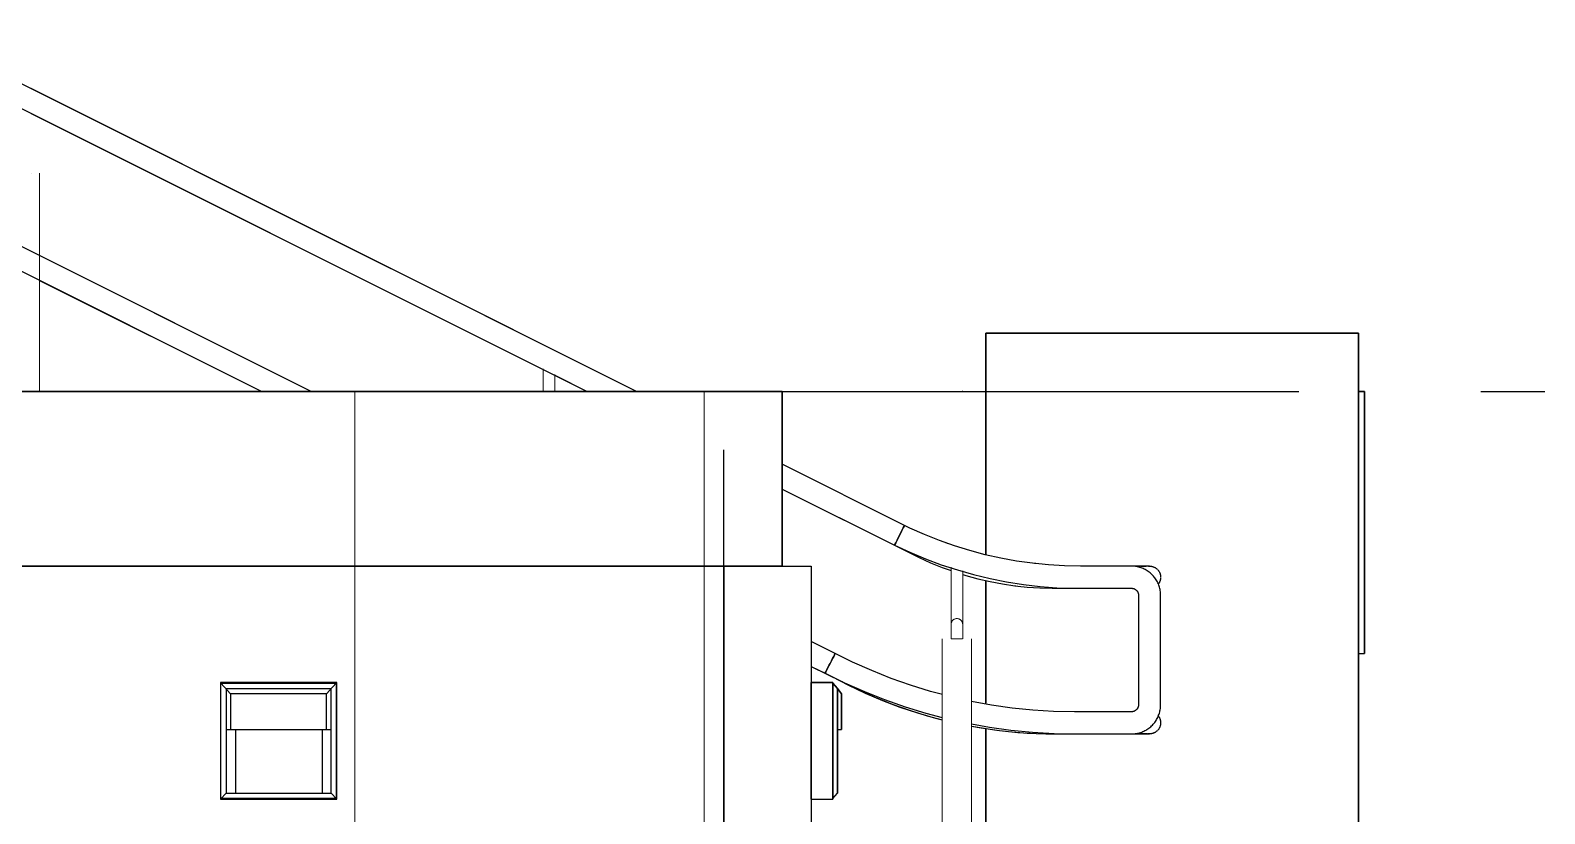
# Model space of a CAD drawing. Header units: millimetres. Extents: x -4391136 to -1798569, y -886572 to -291056.
# Drawn here: x -2354097 to -2351496, y -394265 to -392920 of the extents above; entities that cross this region are included whole.
import ezdxf

# ---------------------------------------------------------------- set-up
doc = ezdxf.new("R2010")
doc.units = ezdxf.units.MM
doc.linetypes.add('TA_GL_005.00000', pattern=[13.75, 5, -1.25, 1.25, -1.25, 5])
for name, color, linetype in [('000 - 0_SYM_DWG_GRIDLINE_MAIN_COLOR_251', 7, 'Continuous'), ('000 - CONCRETE_EX_BUILDING_MAIN_COLOR_1', 7, 'Continuous'), ('000 - CONCRETE_EX_BUILDING_SUB_COLOR_251', 7, 'Continuous')]:
    doc.layers.add(name, color=color, linetype=linetype)
doc.styles.add('TA', font='', dxfattribs={"height": 4.5})
doc.styles.get('TA').set_extended_font_data('Cordia New')
pattern_1 = [(90, (22460, 100750), (-600, 4e-14), [])]

# ---------------------------------------------------------------- blocks, each defined once
blk = doc.blocks.new('*U2085')
at = {"layer": '000 - 0_SYM_DWG_GRIDLINE_MAIN_COLOR_251', "color": 7, "linetype": 'ByBlock', "ltscale": 5}
blk.add_line((20, 0), (-494.694, 0), dxfattribs=at)
at = {"layer": '000 - 0_SYM_DWG_GRIDLINE_MAIN_COLOR_251', "color": 7}
blk.add_point((-474.694, 0), dxfattribs=at)
at = {"color": 7, "style": 'TA', "flags": 1}
blk.add_attdef('LOCATION', (6, -6), '', height=4.5, rotation=270, dxfattribs=at)
blk = doc.blocks.new('W-1-PP17-ENT2_REV00_20260527-170750_ELEVATION_4_DIMS')
at = {"layer": '000 - 0_SYM_DWG_GRIDLINE_MAIN_COLOR_251', "color": 7, "linetype": 'TA_GL_005.00000', "xscale": 50, "yscale": 50, "zscale": 50, "rotation": 180}
blk.add_blockref('*U2085', (-1000, 102290), dxfattribs=at)
blk = doc.blocks.new('DPA_LIGHTING_WALL MOUNT_WLL711_A - PASITO_Asymmetrical 150_x90_-33362363-ENTRANCE 2 - ENLARGE ELEVATION 4')
at = {"layer": '000 - CONCRETE_EX_BUILDING_MAIN_COLOR_1', "color": 7}
for p, q in [((519123.9, 101790), (519123.9, 101590)), ((519123.9, 101590), (519123.9, 101790)), ((519160.7, 101790), (519123.9, 101790)), ((519123.9, 101790), (519160.7, 101790)), ((519160.7, 101790), (519160.7, 101590)), ((519160.7, 101590), (519160.7, 101790)), ((519168.6, 101780), (519160.7, 101789)), ((519160.7, 101591), (519160.7, 101789)), ((519160.7, 101789), (519160.7, 101591)), ((519160.7, 101789), (519168.6, 101780)), ((519160.7, 101600), (519160.7, 101771)), ((519160.7, 101771), (519160.7, 101600)), ((519168.6, 101780), (519168.6, 101600)), ((519168.6, 101600), (519168.6, 101780)), ((519168.6, 101780), (519175.9, 101771)), ((519175.9, 101771), (519168.6, 101780)), ((519168.6, 101709.5), (519168.6, 101780)), ((519168.6, 101780), (519168.6, 101709.5)), ((519168.6, 101600), (519168.6, 101771)), ((519168.6, 101771), (519168.6, 101600)), ((519175.9, 101771), (519175.9, 101709.4)), ((519175.9, 101709.4), (519175.9, 101771)), ((519168.6, 101709.5), (519175.9, 101709.4)), ((519168.6, 101709.5), (519175.9, 101709.4)), ((519123.9, 101590), (519160.7, 101590)), ((519123.9, 101590), (519160.7, 101590)), ((519160.7, 101591), (519168.6, 101600)), ((519160.7, 101591), (519168.6, 101600))]:
    blk.add_line(p, q, dxfattribs=at)
blk = doc.blocks.new('DPA_LIGHTING_WALL MOUNT_WLL711_A - PASITO_Asymmetrical 150_x90_-33362364-ENTRANCE 2 - ENLARGE ELEVATION 4')
at = {"layer": '000 - CONCRETE_EX_BUILDING_MAIN_COLOR_1', "color": 7}
for p, q in [((519123.9, 101790), (519123.9, 101590)), ((519123.9, 101590), (519123.9, 101790)), ((519160.7, 101790), (519123.9, 101790)), ((519123.9, 101790), (519160.7, 101790)), ((519160.7, 101790), (519160.7, 101590)), ((519160.7, 101590), (519160.7, 101790)), ((519168.6, 101780), (519160.7, 101789)), ((519160.7, 101591), (519160.7, 101789)), ((519160.7, 101789), (519160.7, 101591)), ((519160.7, 101789), (519168.6, 101780)), ((519160.7, 101600), (519160.7, 101771)), ((519160.7, 101771), (519160.7, 101600)), ((519168.6, 101780), (519168.6, 101600)), ((519168.6, 101600), (519168.6, 101780)), ((519168.6, 101780), (519175.9, 101771)), ((519175.9, 101771), (519168.6, 101780)), ((519168.6, 101709.5), (519168.6, 101780)), ((519168.6, 101780), (519168.6, 101709.5)), ((519168.6, 101600), (519168.6, 101771)), ((519168.6, 101771), (519168.6, 101600)), ((519175.9, 101771), (519175.9, 101709.4)), ((519175.9, 101709.4), (519175.9, 101771)), ((519168.6, 101709.5), (519175.9, 101709.4)), ((519168.6, 101709.5), (519175.9, 101709.4)), ((519123.9, 101590), (519160.7, 101590)), ((519123.9, 101590), (519160.7, 101590)), ((519160.7, 101591), (519168.6, 101600)), ((519160.7, 101591), (519168.6, 101600))]:
    blk.add_line(p, q, dxfattribs=at)
blk = doc.blocks.new('DPA_FHC_Double - 650x1400x350 mm_-26310406-ENTRANCE 2 - ENLARGE ELEVATION 4')
at = {"layer": '000 - CONCRETE_EX_BUILDING_MAIN_COLOR_1', "color": 7}
for p, q in [((519423.9, 102390), (519423.9, 102010)), ((519423.9, 102010), (519423.9, 102390)), ((519446.6, 102390), (519423.9, 102390)), ((519423.9, 102390), (519446.6, 102390)), ((520063.9, 102390), (519446.6, 102390)), ((519446.6, 102390), (520063.9, 102390)), ((520063.9, 101290), (520063.9, 102390)), ((520063.9, 102390), (520063.9, 102290)), ((520073.9, 102290), (520063.9, 102290)), ((520063.9, 102290), (520073.9, 102290)), ((520073.9, 102290), (520063.9, 102290)), ((520063.9, 102290), (520073.9, 102290)), ((520063.9, 102290), (520063.9, 101840)), ((520073.9, 102290), (520073.9, 101840)), ((520073.9, 101840), (520073.9, 102290)), ((520073.9, 102290), (520073.9, 101840)), ((520073.9, 101840), (520073.9, 102290)), ((520073.9, 101915), (520073.9, 102215)), ((520073.9, 102215), (520073.9, 101915)), ((520073.9, 101915), (520073.9, 102215)), ((520073.9, 102215), (520073.9, 101915)), ((520073.9, 101915), (520073.9, 102215)), ((520073.9, 102215), (520073.9, 101915)), ((520073.9, 101915), (520073.9, 102215)), ((520073.9, 102215), (520073.9, 101915)), ((519423.9, 101965.4), (519423.9, 101754.6)), ((519423.9, 101754.6), (519423.9, 101965.4)), ((520063.9, 101840), (520073.9, 101840)), ((520063.9, 101840), (520073.9, 101840)), ((520063.9, 101840), (520073.9, 101840)), ((520063.9, 101840), (520073.9, 101840)), ((520063.9, 101840), (520063.9, 101290)), ((519423.9, 101711.3), (519423.9, 101290)), ((519423.9, 101290), (519423.9, 101711.3)), ((519446.6, 101290), (519423.9, 101290)), ((519423.9, 101290), (520073.9, 101290)), ((519423.9, 101090), (519423.9, 101290)), ((519423.9, 101090), (519423.9, 101290)), ((519423.9, 101290), (519446.6, 101290)), ((519423.9, 101290), (519446.6, 101290)), ((519446.6, 101290), (520063.9, 101290)), ((520073.9, 101290), (520023.9, 101290)), ((520023.9, 101290), (520063.9, 101290)), ((520073.9, 101290), (520073.9, 101090)), ((520073.9, 101090), (520073.9, 101290)), ((520073.9, 101090), (519423.9, 101090)), ((519423.9, 101090), (520073.9, 101090)), ((519446.6, 101090), (520023.9, 101090)), ((520023.9, 101090), (519446.6, 101090))]:
    blk.add_line(p, q, dxfattribs=at)
blk = doc.blocks.new('DPA_TYP_RL8_Handrail - RL10_300Tx150R-30558471-ENTRANCE 2 - ENLARGE ELEVATION 4')
at = {"layer": '000 - CONCRETE_EX_BUILDING_SUB_COLOR_251', "color": 7}
for p, q in [((518823.9, 102290), (517783.9, 102810)), ((517783.9, 102767.5), (518739, 102290)), ((518264.9, 102290), (517798.4, 102523.3)), ((517798.4, 102480.8), (518180, 102290)), ((519283.8, 102060.1), (519073.9, 102165)), ((519073.9, 102122.5), (519267, 102026)), ((519673.9, 101990), (519586.2, 101990)), ((519586.2, 101952), (519673.9, 101952)), ((519685.9, 101940), (519685.9, 101752)), ((519723.9, 101752), (519723.9, 101940)), ((519164.8, 101840.1), (519123.9, 101860.5)), ((519123.9, 101818), (519147.6, 101806.2)), ((519673.9, 101740), (519575.9, 101740)), ((519575.9, 101702), (519673.9, 101702))]:
    blk.add_line(p, q, dxfattribs=at)
at = {"layer": '000 - CONCRETE_EX_BUILDING_SUB_COLOR_251', "color": 7, "flags": 128}
for points in [[(519267, 102026), (519267.5, 102027), (519269, 102030), (519271.2, 102034.5), (519273.9, 102040.1), (519276.9, 102046), (519279.6, 102051.5), (519281.9, 102056.1), (519283.3, 102059), (519283.8, 102060.1)], [(519283.8, 102060.1), (519283.3, 102059), (519281.9, 102056.1), (519279.6, 102051.5), (519277.1, 102046.4)], [(519586.2, 101990), (519558.7, 101990.5), (519531.2, 101992.2), (519503.9, 101994.9), (519476.6, 101998.8), (519449.6, 102003.7), (519422.8, 102009.7), (519396.2, 102016.8), (519369.9, 102024.9), (519344, 102034.1), (519318.5, 102044.3), (519293.4, 102055.5), (519283.8, 102060.1)], [(519276.9, 102046), (519273.9, 102040.1), (519271.2, 102034.5), (519268.9, 102030), (519267.5, 102027), (519267, 102026)], [(519267, 102026), (519293.3, 102013.8), (519320.1, 102002.6), (519347.2, 101992.5), (519374.8, 101983.5), (519402.7, 101975.6), (519431, 101968.8), (519459.4, 101963.2), (519488.1, 101958.7), (519516.9, 101955.3), (519545.8, 101953.1), (519574.8, 101952.1), (519586.2, 101952)], [(519723.9, 101940), (519723.9, 101942), (519723.8, 101944), (519723.6, 101946), (519723.3, 101948), (519722.9, 101949.9), (519722.5, 101951.9), (519722, 101953.8), (519721.4, 101955.7), (519720.7, 101957.6), (519720, 101959.5), (519719.2, 101961.3), (519718.3, 101963.1), (519717.3, 101964.8), (519716.3, 101966.6), (519715.2, 101968.2), (519714.1, 101969.9), (519712.8, 101971.4), (519711.5, 101973), (519710.2, 101974.4), (519708.8, 101975.9), (519707.3, 101977.2), (519705.8, 101978.5), (519704.2, 101979.8), (519702.6, 101981), (519701, 101982.1), (519699.3, 101983.1), (519697.5, 101984.1), (519695.7, 101985), (519693.9, 101985.8), (519692.1, 101986.6), (519690.2, 101987.3), (519688.3, 101987.9), (519686.4, 101988.4), (519684.4, 101988.9), (519682.4, 101989.3), (519680.5, 101989.6), (519678.5, 101989.8), (519676.5, 101989.9), (519674.5, 101990), (519673.9, 101990)], [(519673.9, 101952), (519674.4, 101952), (519674.9, 101952), (519675.4, 101951.9), (519675.9, 101951.8), (519676.3, 101951.8), (519676.8, 101951.7), (519677.3, 101951.5), (519677.7, 101951.4), (519678.2, 101951.2), (519678.6, 101951.1), (519679.1, 101950.9), (519679.5, 101950.6), (519679.9, 101950.4), (519680.3, 101950.2), (519680.7, 101949.9), (519681.1, 101949.6), (519681.5, 101949.3), (519681.9, 101949), (519682.2, 101948.7), (519682.6, 101948.4), (519682.9, 101948), (519683.2, 101947.6), (519683.5, 101947.3), (519683.8, 101946.9), (519684, 101946.5), (519684.3, 101946.1), (519684.5, 101945.7), (519684.7, 101945.2), (519684.9, 101944.8), (519685.1, 101944.3), (519685.3, 101943.9), (519685.4, 101943.4), (519685.6, 101943), (519685.7, 101942.5), (519685.8, 101942), (519685.8, 101941.6), (519685.9, 101941.1), (519685.9, 101940.6), (519685.9, 101940.1), (519685.9, 101940)], [(519164.8, 101840.1), (519164.5, 101839.5), (519163.7, 101837.8), (519162.3, 101835.1), (519160.5, 101831.6), (519158.4, 101827.5), (519156.2, 101823.1), (519154, 101818.7), (519151.9, 101814.7), (519150.1, 101811.1), (519148.7, 101808.5), (519147.9, 101806.8), (519147.6, 101806.2)], [(519147.9, 101806.8), (519148.7, 101808.5), (519150.1, 101811.1), (519151.9, 101814.7), (519154, 101818.7)], [(519154.2, 101819.3), (519156.2, 101823.1), (519158.4, 101827.5), (519160.5, 101831.6), (519162.3, 101835.1), (519163.7, 101837.8), (519164.5, 101839.5)], [(519349, 101769.4), (519328.7, 101774.8), (519294.5, 101785.4), (519260.8, 101797.3), (519227.6, 101810.6), (519194.9, 101825.2), (519164.8, 101840.1)], [(519147.6, 101806.2), (519181.1, 101789.7), (519215.2, 101774.6), (519249.8, 101760.9), (519285, 101748.5), (519320.7, 101737.6), (519348.9, 101730.2)], [(519575.9, 101740), (519540.1, 101740.7), (519504.4, 101742.9), (519468.8, 101746.4), (519433.4, 101751.4), (519398.9, 101757.7)], [(519673.9, 101702), (519675.9, 101702), (519677.9, 101702.2), (519679.9, 101702.4), (519681.9, 101702.6), (519683.9, 101703), (519685.8, 101703.4), (519687.8, 101703.9), (519689.7, 101704.5), (519691.6, 101705.2), (519693.4, 101705.9), (519695.2, 101706.8), (519697, 101707.7), (519698.8, 101708.6), (519700.5, 101709.6), (519702.2, 101710.7), (519703.8, 101711.9), (519705.4, 101713.1), (519706.9, 101714.4), (519708.4, 101715.8), (519709.8, 101717.2), (519711.2, 101718.6), (519712.5, 101720.1), (519713.7, 101721.7), (519714.9, 101723.3), (519716, 101725), (519717.1, 101726.7), (519718, 101728.4), (519719, 101730.2), (519719.8, 101732), (519720.5, 101733.9), (519721.2, 101735.8), (519721.8, 101737.7), (519722.4, 101739.6), (519722.8, 101741.5), (519723.2, 101743.5), (519723.5, 101745.5), (519723.7, 101747.5), (519723.9, 101749.5), (519723.9, 101751.5), (519723.9, 101752)], [(519685.9, 101752), (519685.9, 101751.5), (519685.9, 101751), (519685.9, 101750.6), (519685.8, 101750.1), (519685.7, 101749.6), (519685.6, 101749.1), (519685.5, 101748.7), (519685.3, 101748.2), (519685.2, 101747.8), (519685, 101747.3), (519684.8, 101746.9), (519684.6, 101746.5), (519684.4, 101746), (519684.1, 101745.6), (519683.9, 101745.2), (519683.6, 101744.8), (519683.3, 101744.5), (519683, 101744.1), (519682.6, 101743.7), (519682.3, 101743.4), (519682, 101743.1), (519681.6, 101742.8), (519681.2, 101742.5), (519680.8, 101742.2), (519680.4, 101741.9), (519680, 101741.7), (519679.6, 101741.4), (519679.2, 101741.2), (519678.7, 101741), (519678.3, 101740.8), (519677.8, 101740.7), (519677.4, 101740.5), (519676.9, 101740.4), (519676.5, 101740.3), (519676, 101740.2), (519675.5, 101740.1), (519675, 101740), (519674.6, 101740), (519674.1, 101740), (519673.9, 101740)], [(519398.9, 101719), (519429.9, 101713.5), (519466.8, 101708.4), (519503.9, 101704.8), (519541.2, 101702.6), (519575.9, 101702)]]:
    blk.add_lwpolyline(points, dxfattribs=at)
blk = doc.blocks.new('Railing - RL8A_Post _Mid_-30554526-ENTRANCE 2 - ENLARGE ELEVATION 4')
at = {"layer": '000 - CONCRETE_EX_BUILDING_SUB_COLOR_251', "color": 7, "lineweight": 9}
for p, q in [((517784, 102665), (517784, 102665)), ((517798.4, 102290), (517798.4, 102665))]:
    blk.add_line(p, q, dxfattribs=at)
blk = doc.blocks.new('Railing - RL8A_Post _Mid_-V122-ENTRANCE 2 - ENLARGE ELEVATION 4')
at = {"layer": '000 - CONCRETE_EX_BUILDING_SUB_COLOR_251', "color": 7, "lineweight": 9}
for p, q in [((518663.4, 102328.9), (518663.4, 102290)), ((518683.4, 102290), (518683.4, 102318.9))]:
    blk.add_line(p, q, dxfattribs=at)
blk = doc.blocks.new('Railing - RL8A_Post_Start-End_-30554528-ENTRANCE 2 - ENLARGE ELEVATION 4')
at = {"layer": '000 - CONCRETE_EX_BUILDING_SUB_COLOR_251', "color": 7, "lineweight": 9}
for p, q in [((519363.9, 101988.4), (519363.9, 101910)), ((519383.9, 101910), (519383.9, 101982)), ((519363.9, 101890), (519363.9, 101865)), ((519383.9, 101865), (519383.9, 101890)), ((519348.9, 101865), (519348.9, 101090)), ((519383.6, 101865), (519364.3, 101865)), ((519364.3, 101865), (519383.6, 101865)), ((519373.9, 101865), (519373.9, 101865)), ((519373.9, 101865), (519373.9, 101865)), ((519398.9, 101090), (519398.9, 101865))]:
    blk.add_line(p, q, dxfattribs=at)
at = {"layer": '000 - CONCRETE_EX_BUILDING_SUB_COLOR_251', "color": 7, "lineweight": 9, "flags": 128}
for points in [[(519363.9, 101891), (519363.9, 101891.3), (519363.9, 101891.6), (519363.9, 101891.9), (519363.9, 101892.3), (519363.9, 101892.6), (519363.9, 101893.1), (519363.9, 101893.5), (519363.9, 101894), (519363.9, 101894.4), (519363.9, 101895), (519363.9, 101895.5), (519363.9, 101896.1), (519363.9, 101896.7), (519363.9, 101897.3), (519363.9, 101897.9), (519363.9, 101898.5), (519363.9, 101899.2), (519363.9, 101899.9), (519363.9, 101900.6), (519363.9, 101901.3), (519363.9, 101902), (519363.9, 101902.8), (519363.9, 101903.5), (519363.9, 101904.3), (519363.9, 101905), (519363.9, 101905.8), (519363.9, 101906.6), (519363.9, 101907.4), (519363.9, 101908.2), (519363.9, 101909), (519363.9, 101909.8), (519363.9, 101910)], [(519383.9, 101910), (519383.9, 101909.2), (519383.9, 101908.4), (519383.9, 101907.6), (519383.9, 101906.8), (519383.9, 101906), (519383.9, 101905.2), (519383.9, 101904.5), (519383.9, 101903.7), (519383.9, 101903), (519383.9, 101902.2), (519383.9, 101901.5), (519383.9, 101900.8), (519383.9, 101900.1), (519383.9, 101899.4), (519383.9, 101898.7), (519383.9, 101898.1), (519383.9, 101897.4), (519383.9, 101896.8), (519383.9, 101896.2), (519383.9, 101895.7), (519383.9, 101895.1), (519383.9, 101894.6), (519383.9, 101894.1), (519383.9, 101893.6), (519383.9, 101893.2), (519383.9, 101892.8), (519383.9, 101892.4), (519383.9, 101892), (519383.9, 101891.7), (519383.9, 101891.4), (519383.9, 101891.1)]]:
    blk.add_lwpolyline(points, dxfattribs=at)
at = {"layer": '000 - CONCRETE_EX_BUILDING_SUB_COLOR_251', "color": 7, "lineweight": 9}
blk.add_open_spline([(519363.9, 101890), (519363.9, 101890.9), (519364.1, 101892.2), (519364.7, 101893.8), (519365.2, 101894.8), (519365.6, 101895.6), (519366.1, 101896.3), (519366.7, 101896.9), (519367.3, 101897.5), (519368, 101898.1), (519368.9, 101898.7), (519370.1, 101899.3), (519371.8, 101899.8), (519373.9, 101900.1), (519376.1, 101899.8), (519377.8, 101899.3), (519379, 101898.7), (519379.9, 101898.1), (519380.5, 101897.5), (519381.2, 101896.9), (519381.9, 101896.1), (519382.5, 101895.2), (519382.9, 101894.4), (519383.3, 101893.6), (519383.8, 101892.2), (519383.9, 101890.9), (519383.9, 101890)], degree=3, knots=[0, 0, 0, 0, 0.083333, 0.125, 0.166667, 0.1875, 0.208333, 0.25, 0.270833, 0.291667, 0.333333, 0.375, 0.416667, 0.5, 0.583333, 0.625, 0.666667, 0.708333, 0.729167, 0.75, 0.791667, 0.833333, 0.854167, 0.875, 0.916667, 1, 1, 1, 1], dxfattribs=at)
blk = doc.blocks.new('Railing - Railing-30558705-ENTRANCE 2 - ENLARGE ELEVATION 4')
at = {"color": 7}
for name in ['Railing - RL8A_Post _Mid_-30554526-ENTRANCE 2 - ENLARGE ELEVATION 4', 'Railing - RL8A_Post _Mid_-V122-ENTRANCE 2 - ENLARGE ELEVATION 4', 'Railing - RL8A_Post_Start-End_-30554528-ENTRANCE 2 - ENLARGE ELEVATION 4']:
    blk.add_blockref(name, (0, 0), dxfattribs=at)
blk = doc.blocks.new('Railing - RL8A_Post _Mid_-V123-ENTRANCE 2 - ENLARGE ELEVATION 4')
at = {"layer": '000 - CONCRETE_EX_BUILDING_SUB_COLOR_251', "color": 7, "lineweight": 9}
blk.add_line((517784, 102665), (517784, 102665), dxfattribs=at)
blk = doc.blocks.new('Railing - RL8A_Post _Mid_-V124-ENTRANCE 2 - ENLARGE ELEVATION 4')
at = {"layer": '000 - CONCRETE_EX_BUILDING_SUB_COLOR_251', "color": 7, "lineweight": 9}
for p, q in [((518663.4, 102290), (518663.4, 102327.8)), ((518683.4, 102317.8), (518683.4, 102290))]:
    blk.add_line(p, q, dxfattribs=at)
blk = doc.blocks.new('Railing - RL8A_Post_Start-End_-V125-ENTRANCE 2 - ENLARGE ELEVATION 4')
at = {"layer": '000 - CONCRETE_EX_BUILDING_SUB_COLOR_251', "color": 7, "lineweight": 9}
for p, q in [((519363.9, 101910), (519363.9, 101982.7)), ((519383.9, 101976.3), (519383.9, 101910)), ((519363.9, 101865), (519363.9, 101890)), ((519383.9, 101890), (519383.9, 101865)), ((519364.1, 101865), (519364.1, 101865)), ((519383.8, 101865), (519383.8, 101865))]:
    blk.add_line(p, q, dxfattribs=at)
at = {"layer": '000 - CONCRETE_EX_BUILDING_SUB_COLOR_251', "color": 7, "lineweight": 9, "flags": 128}
for points in [[(519363.9, 101896.1), (519363.9, 101896.7), (519363.9, 101897.3), (519363.9, 101897.9), (519363.9, 101898.5), (519363.9, 101899.2), (519363.9, 101899.9), (519363.9, 101900.6), (519363.9, 101901.3), (519363.9, 101902), (519363.9, 101902.8), (519363.9, 101903.5), (519363.9, 101904.3), (519363.9, 101905), (519363.9, 101905.8), (519363.9, 101906.6), (519363.9, 101907.4), (519363.9, 101908.2), (519363.9, 101909), (519363.9, 101909.8)], [(519383.9, 101910), (519383.9, 101909.2), (519383.9, 101908.4), (519383.9, 101907.6), (519383.9, 101906.8), (519383.9, 101906), (519383.9, 101905.2), (519383.9, 101904.5), (519383.9, 101903.7), (519383.9, 101903), (519383.9, 101902.2), (519383.9, 101901.5), (519383.9, 101900.8), (519383.9, 101900.1), (519383.9, 101899.4), (519383.9, 101898.7), (519383.9, 101898.1), (519383.9, 101897.4), (519383.9, 101896.8), (519383.9, 101896.2)]]:
    blk.add_lwpolyline(points, dxfattribs=at)
blk = doc.blocks.new('Railing - Railing-30559810-ENTRANCE 2 - ENLARGE ELEVATION 4')
at = {"color": 7}
for name in ['Railing - RL8A_Post _Mid_-V123-ENTRANCE 2 - ENLARGE ELEVATION 4', 'Railing - RL8A_Post _Mid_-V124-ENTRANCE 2 - ENLARGE ELEVATION 4', 'Railing - RL8A_Post_Start-End_-V125-ENTRANCE 2 - ENLARGE ELEVATION 4']:
    blk.add_blockref(name, (0, 0), dxfattribs=at)
blk = doc.blocks.new('DPA_TYP_RL8_Handrail - RL10_300Tx150R-V126-ENTRANCE 2 - ENLARGE ELEVATION 4')
at = {"layer": '000 - CONCRETE_EX_BUILDING_SUB_COLOR_251', "color": 7}
for p, q in [((518402.3, 102500.8), (517783.9, 102810)), ((517783.9, 102767.5), (518663.4, 102327.8)), ((518264.9, 102290), (517798.4, 102523.3)), ((518823.9, 102290), (518402.7, 102500.6)), ((517798.4, 102480.8), (518180, 102290)), ((518683.4, 102317.8), (518739, 102290)), ((519283.8, 102060.1), (519073.9, 102165)), ((519073.9, 102122.5), (519267, 102026)), ((519357.8, 102029.2), (519353.8, 102030.6)), ((519509.7, 101994.4), (519507.1, 101994.6)), ((519685.9, 101940), (519685.9, 101752)), ((519723.9, 101752), (519723.9, 101940)), ((519164.8, 101840.1), (519123.9, 101860.5)), ((519123.9, 101818), (519147.6, 101806.2)), ((519573.9, 101702), (519575.9, 101702))]:
    blk.add_line(p, q, dxfattribs=at)
at = {"layer": '000 - CONCRETE_EX_BUILDING_SUB_COLOR_251', "color": 7, "flags": 128}
for points in [[(519723.9, 101940), (519723.9, 101942), (519723.8, 101944), (519723.6, 101946), (519723.3, 101948), (519722.9, 101949.9), (519722.5, 101951.9), (519722, 101953.8), (519721.4, 101955.7), (519720.7, 101957.6), (519720, 101959.5)], [(519719.9, 101732.4), (519720.5, 101733.9), (519721.2, 101735.8), (519721.8, 101737.7), (519722.4, 101739.6), (519722.8, 101741.5), (519723.2, 101743.5), (519723.5, 101745.5), (519723.7, 101747.5), (519723.9, 101749.5), (519723.9, 101751.5), (519723.9, 101752)]]:
    blk.add_lwpolyline(points, dxfattribs=at)
blk = doc.blocks.new('DPA_TYP_RL10_Handrail - RL10_300Tx150R-30563565-ENTRANCE 2 - ENLARGE ELEVATION 4')
at = {"layer": '000 - CONCRETE_EX_BUILDING_SUB_COLOR_251', "color": 7}
for p, q in [((518402.3, 102500.8), (517583.4, 102910.3)), ((518402.3, 102500.8), (517583.4, 102910.3)), ((517583.4, 102867.8), (518663.4, 102327.8)), ((517583.4, 102867.8), (518663.4, 102327.8)), ((518264.9, 102290), (517583.4, 102630.8)), ((518264.9, 102290), (517583.4, 102630.8)), ((517583.4, 102588.3), (518180, 102290)), ((517583.4, 102588.3), (518180, 102290)), ((518823.9, 102290), (518402.7, 102500.6)), ((518823.9, 102290), (518402.7, 102500.6)), ((518683.3, 102317.8), (518739, 102290)), ((518683.4, 102317.8), (518739, 102290)), ((519283.8, 102060.1), (519073.9, 102165)), ((519283.8, 102060.1), (519073.9, 102165)), ((519073.9, 102122.5), (519289.8, 102014.6)), ((519073.9, 102122.5), (519289.8, 102014.6)), ((519673.9, 101990), (519586.2, 101990)), ((519541.6, 101952), (519573.9, 101952)), ((519541.6, 101952), (519573.9, 101952)), ((519573.9, 101952), (519673.9, 101952)), ((519164.8, 101840.1), (519123.9, 101860.5)), ((519164.8, 101840.1), (519123.9, 101860.5)), ((519123.9, 101818), (519176.2, 101791.9)), ((519123.9, 101818), (519159.3, 101800.3)), ((519176.2, 101791.9), (519176.4, 101792.4)), ((519176.4, 101792.4), (519176.2, 101791.9)), ((519673.9, 101740), (519575.9, 101740)), ((519542.8, 101702), (519573.9, 101702)), ((519543.6, 101702), (519573.9, 101702)), ((519573.9, 101702), (519673.9, 101702))]:
    blk.add_line(p, q, dxfattribs=at)
at = {"layer": '000 - CONCRETE_EX_BUILDING_SUB_COLOR_251', "color": 7, "flags": 128}
for points in [[(519289.8, 102014.6), (519309, 102004.9), (519328.6, 101996), (519348.5, 101987.9), (519363.9, 101982.3)], [(519289.8, 102014.6), (519309, 102004.9), (519328.6, 101996), (519348.5, 101987.9), (519363.9, 101982.3)], [(519383.9, 101975.7), (519389.3, 101974), (519410, 101968.4), (519431, 101963.5), (519452.1, 101959.5), (519473.4, 101956.3), (519494.8, 101954), (519516.3, 101952.6), (519537.8, 101952), (519541.6, 101952)], [(519383.9, 101975.7), (519389.3, 101974), (519410, 101968.4), (519431, 101963.5), (519452.1, 101959.5), (519473.4, 101956.3), (519475.4, 101956.1)], [(519704.9, 101990), (519704.9, 101990), (519704.8, 101990), (519704.7, 101990), (519704.6, 101990), (519704.3, 101990), (519704.1, 101990), (519703.7, 101990), (519703.4, 101990), (519703, 101990), (519702.5, 101990), (519702, 101990), (519701.4, 101990), (519700.8, 101990), (519700.2, 101990), (519699.5, 101990), (519698.8, 101990), (519698.1, 101990), (519697.3, 101990), (519696.4, 101990), (519695.5, 101990), (519694.6, 101990), (519693.7, 101990), (519692.7, 101990), (519691.7, 101990), (519690.7, 101990), (519689.6, 101990), (519688.6, 101990), (519687.5, 101990), (519686.3, 101990), (519685.2, 101990), (519684, 101990), (519682.8, 101990), (519681.6, 101990), (519680.4, 101990), (519679.2, 101990), (519678, 101990), (519676.8, 101990), (519675.5, 101990), (519674.3, 101990)], [(519689.6, 101990), (519690.4, 101990), (519691.5, 101990), (519692.5, 101990), (519693.4, 101990), (519694.4, 101990), (519695.3, 101990), (519696.2, 101990), (519697, 101990), (519697.8, 101990), (519698.6, 101990), (519699.3, 101990)], [(519703.3, 101990), (519703.6, 101990), (519704, 101990), (519704.3, 101990), (519704.5, 101990), (519704.7, 101990), (519704.8, 101990), (519704.9, 101990), (519704.9, 101990), (519704.9, 101990)], [(519704.9, 101990), (519705.7, 101990), (519706.5, 101989.9), (519707.2, 101989.9), (519708, 101989.8), (519708.7, 101989.6), (519709.5, 101989.5), (519710.2, 101989.3), (519710.9, 101989), (519711.6, 101988.8), (519712.3, 101988.5), (519713, 101988.2), (519713.7, 101987.9), (519714.4, 101987.5), (519715, 101987.1), (519715.7, 101986.7), (519716.3, 101986.2), (519716.9, 101985.8), (519717.5, 101985.3), (519718, 101984.8)], [(519718.6, 101984.2), (519719.1, 101983.7), (519719.6, 101983.1), (519720.1, 101982.5), (519720.5, 101981.9), (519720.9, 101981.3), (519721.3, 101980.6), (519721.7, 101980), (519722, 101979.3), (519722.4, 101978.6), (519722.7, 101977.9), (519722.9, 101977.2), (519723.1, 101976.4), (519723.4, 101975.7), (519723.5, 101975), (519723.7, 101974.2), (519723.8, 101973.5), (519723.9, 101972.7), (519723.9, 101972), (519723.9, 101971.2)], [(519478.8, 101955.8), (519494.8, 101954), (519516.3, 101952.6), (519537.8, 101952), (519541.6, 101952)], [(519723.9, 101970.2), (519723.9, 101969.5), (519723.8, 101968.7), (519723.7, 101968), (519723.6, 101967.2), (519723.4, 101966.5), (519723.2, 101965.7), (519723, 101965), (519722.7, 101964.3), (519722.4, 101963.6), (519722.1, 101962.9), (519721.8, 101962.2), (519721.4, 101961.6), (519721, 101960.9), (519720.6, 101960.3), (519720.2, 101959.7)], [(519159.3, 101800.3), (519187.6, 101785.5), (519216.6, 101771.9), (519246, 101759.4), (519276, 101748.1), (519306.3, 101738), (519337.1, 101729.1), (519348.9, 101726.2)], [(519176.2, 101791.9), (519204.6, 101777.8), (519233.5, 101764.8), (519262.9, 101753.1), (519292.8, 101742.5), (519323.1, 101733.1), (519348.9, 101726.2)], [(519398.9, 101715.3), (519415.8, 101712.2), (519447.2, 101707.8), (519478.7, 101704.6), (519510.4, 101702.7), (519542.1, 101702), (519542.8, 101702)], [(519399.5, 101715.1), (519431.1, 101709.9), (519442.4, 101708.6)], [(519723.9, 101721), (519723.9, 101720.2), (519723.9, 101719.5), (519723.8, 101718.7), (519723.7, 101718), (519723.6, 101717.2), (519723.4, 101716.5), (519723.2, 101715.7), (519723, 101715), (519722.7, 101714.3), (519722.4, 101713.6), (519722.1, 101712.9), (519721.8, 101712.2), (519721.4, 101711.6), (519721, 101710.9), (519720.6, 101710.3), (519720.2, 101709.7), (519719.7, 101709.1), (519719.2, 101708.5), (519718.7, 101707.9)], [(519720.1, 101732.5), (519720.5, 101731.9), (519720.9, 101731.3), (519721.3, 101730.6), (519721.7, 101730), (519722, 101729.3), (519722.4, 101728.6), (519722.7, 101727.9), (519722.9, 101727.2), (519723.1, 101726.4), (519723.4, 101725.7), (519723.5, 101725), (519723.7, 101724.2), (519723.8, 101723.5), (519723.9, 101722.7), (519723.9, 101722), (519723.9, 101721.2)], [(519453.9, 101707.2), (519462.8, 101706.1), (519494.7, 101703.5), (519526.7, 101702.2), (519543.6, 101702)], [(519673.9, 101702), (519675.2, 101702), (519676.4, 101702), (519677.7, 101702), (519678.9, 101702), (519680.1, 101702), (519681.3, 101702), (519682.5, 101702), (519683.7, 101702), (519684.9, 101702), (519686, 101702), (519687.2, 101702), (519688.3, 101702), (519689.3, 101702), (519690.4, 101702), (519691.5, 101702), (519692.5, 101702), (519693.4, 101702), (519694.4, 101702), (519695.3, 101702), (519696.2, 101702), (519697, 101702), (519697.8, 101702), (519698.6, 101702), (519699.3, 101702), (519700, 101702), (519700.7, 101702), (519701.3, 101702), (519701.8, 101702), (519702.4, 101702), (519702.8, 101702), (519703.3, 101702), (519703.6, 101702), (519704, 101702), (519704.3, 101702), (519704.5, 101702), (519704.7, 101702), (519704.8, 101702), (519704.9, 101702), (519704.9, 101702), (519704.9, 101702)], [(519701.4, 101702), (519700.8, 101702), (519700.2, 101702), (519699.5, 101702), (519698.8, 101702), (519698.1, 101702), (519697.3, 101702), (519696.4, 101702), (519695.5, 101702), (519694.6, 101702), (519693.7, 101702), (519692.7, 101702), (519691.7, 101702), (519690.7, 101702), (519689.6, 101702), (519688.6, 101702)], [(519704.9, 101702), (519704.9, 101702), (519704.8, 101702), (519704.7, 101702), (519704.6, 101702), (519704.3, 101702), (519704.1, 101702), (519703.7, 101702), (519703.4, 101702), (519703, 101702), (519702.5, 101702)], [(519718.2, 101707.4), (519717.6, 101706.9), (519717.1, 101706.4), (519716.5, 101705.9), (519715.8, 101705.4), (519715.2, 101705), (519714.6, 101704.6), (519713.9, 101704.2), (519713.2, 101703.9), (519712.5, 101703.6), (519711.8, 101703.3), (519711.1, 101703), (519710.4, 101702.8), (519709.7, 101702.6), (519708.9, 101702.4), (519708.2, 101702.3), (519707.4, 101702.2), (519706.7, 101702.1), (519705.9, 101702), (519705.2, 101702), (519704.9, 101702)]]:
    blk.add_lwpolyline(points, dxfattribs=at)
at = {"layer": '000 - CONCRETE_EX_BUILDING_SUB_COLOR_251', "color": 7}
for points in [[(519289.8, 102014.6), (519289.8, 102014.6), (519290, 102014.9), (519290.3, 102015.6)], [(519290.3, 102015.6), (519290, 102014.9), (519289.8, 102014.6), (519289.8, 102014.6)], [(519290.3, 102015.6), (519290, 102014.9), (519289.8, 102014.6), (519289.8, 102014.6)], [(519289.8, 102014.6), (519289.8, 102014.6), (519290, 102014.9), (519290.3, 102015.6)]]:
    blk.add_open_spline(points, degree=3, dxfattribs=at)
blk = doc.blocks.new('Railing - RL10_Post _Mid_-30560393-ENTRANCE 2 - ENLARGE ELEVATION 4')
at = {"layer": '000 - CONCRETE_EX_BUILDING_SUB_COLOR_251', "color": 7, "lineweight": 9}
for p, q in [((518663.4, 102321), (518663.4, 102290)), ((518663.4, 102321), (518663.4, 102290)), ((518683.4, 102290), (518683.4, 102317.8)), ((518683.4, 102290), (518683.4, 102317.8))]:
    blk.add_line(p, q, dxfattribs=at)
blk = doc.blocks.new('Railing - RL10_Post_Start-End_-30560395-ENTRANCE 2 - ENLARGE ELEVATION 4')
at = {"layer": '000 - CONCRETE_EX_BUILDING_SUB_COLOR_251', "color": 7, "lineweight": 9}
for p, q in [((519363.9, 101985.9), (519363.9, 101923)), ((519363.9, 101983), (519363.9, 101923)), ((519383.9, 101923), (519383.9, 101979.7)), ((519383.9, 101923), (519383.9, 101976.7)), ((519363.9, 101875), (519363.9, 101865)), ((519383.9, 101865), (519383.9, 101875))]:
    blk.add_line(p, q, dxfattribs=at)
at = {"layer": '000 - CONCRETE_EX_BUILDING_SUB_COLOR_251', "color": 7, "lineweight": 9, "flags": 128}
for points in [[(519363.9, 101923), (519363.9, 101921.5), (519363.9, 101920), (519363.9, 101918.5), (519363.9, 101916.9), (519363.9, 101915.5), (519363.9, 101914), (519363.9, 101912.5), (519363.9, 101911), (519363.9, 101909.6), (519363.9, 101908.2), (519363.9, 101906.8), (519363.9, 101905.5), (519363.9, 101904.1), (519363.9, 101902.8), (519363.9, 101901.5), (519363.9, 101900.3), (519363.9, 101899.1), (519363.9, 101897.9), (519363.9, 101896.8), (519363.9, 101895.7), (519363.9, 101895)], [(519363.9, 101895.5), (519363.9, 101896.5), (519363.9, 101897.6), (519363.9, 101898.8), (519363.9, 101900), (519363.9, 101901.2), (519363.9, 101902.5), (519363.9, 101903.8), (519363.9, 101905.1), (519363.9, 101906.4), (519363.9, 101907.8), (519363.9, 101909.2), (519363.9, 101910.7), (519363.9, 101912.1), (519363.9, 101913.6), (519363.9, 101915), (519363.9, 101916.5), (519363.9, 101918), (519363.9, 101919.6), (519363.9, 101921.1), (519363.9, 101922.6)], [(519383.9, 101923), (519383.9, 101921.5), (519383.9, 101920), (519383.9, 101918.5), (519383.9, 101916.9), (519383.9, 101915.5), (519383.9, 101914), (519383.9, 101912.5), (519383.9, 101911), (519383.9, 101909.6), (519383.9, 101908.2), (519383.9, 101906.8), (519383.9, 101905.5), (519383.9, 101904.1), (519383.9, 101902.8), (519383.9, 101901.5), (519383.9, 101900.3), (519383.9, 101899.1), (519383.9, 101897.9), (519383.9, 101896.8), (519383.9, 101895.7), (519383.9, 101895)], [(519383.9, 101895.5), (519383.9, 101896.5), (519383.9, 101897.6), (519383.9, 101898.8), (519383.9, 101900), (519383.9, 101901.2), (519383.9, 101902.5), (519383.9, 101903.8), (519383.9, 101905.1), (519383.9, 101906.4), (519383.9, 101907.8), (519383.9, 101909.2), (519383.9, 101910.7), (519383.9, 101912.1), (519383.9, 101913.6), (519383.9, 101915), (519383.9, 101916.5), (519383.9, 101918), (519383.9, 101919.6), (519383.9, 101921.1), (519383.9, 101922.6)], [(519363.9, 101894.7), (519363.9, 101893.7), (519363.9, 101892.8), (519363.9, 101891.9), (519363.9, 101891), (519363.9, 101890.2), (519363.9, 101889.5), (519363.9, 101888.8), (519363.9, 101888.2)], [(519363.9, 101888), (519363.9, 101888.6), (519363.9, 101889.3), (519363.9, 101890), (519363.9, 101890.8), (519363.9, 101891.6), (519363.9, 101892.5), (519363.9, 101893.5), (519363.9, 101894.4)], [(519383.9, 101894.7), (519383.9, 101893.7), (519383.9, 101892.8), (519383.9, 101891.9), (519383.9, 101891), (519383.9, 101890.2), (519383.9, 101889.5), (519383.9, 101888.8), (519383.9, 101888.2)], [(519383.9, 101888), (519383.9, 101888.6), (519383.9, 101889.3), (519383.9, 101890), (519383.9, 101890.8), (519383.9, 101891.6), (519383.9, 101892.5), (519383.9, 101893.5), (519383.9, 101894.4)]]:
    blk.add_lwpolyline(points, dxfattribs=at)
blk = doc.blocks.new('Railing - Railing-30563606-ENTRANCE 2 - ENLARGE ELEVATION 4')
at = {"color": 7}
for name in ['Railing - RL10_Post _Mid_-30560393-ENTRANCE 2 - ENLARGE ELEVATION 4', 'Railing - RL10_Post_Start-End_-30560395-ENTRANCE 2 - ENLARGE ELEVATION 4']:
    blk.add_blockref(name, (0, 0), dxfattribs=at)
blk = doc.blocks.new('DPA_LIGHTING_WALL MOUNT_WLL711 1 - 10W LED_use_-V132-ENTRANCE 2 - ENLARGE ELEVATION 4')
at = {"layer": '000 - CONCRETE_EX_BUILDING_MAIN_COLOR_1', "color": 7}
for p, q in [((497308.9, 101790), (497108.9, 101790)), ((497108.9, 101790), (497108.9, 101590)), ((497308.9, 101590), (497308.9, 101790)), ((497109.9, 101789), (497126.1, 101771)), ((497109.9, 101789), (497307.9, 101789)), ((497109.9, 101591), (497109.9, 101789)), ((497118.9, 101780), (497298.9, 101780)), ((497118.9, 101780), (497118.9, 101600)), ((497291.1, 101771), (497126.1, 101771)), ((497126.1, 101771), (497126.1, 101709.4)), ((497291.1, 101771), (497307.9, 101789)), ((497291.1, 101709.4), (497291.1, 101771)), ((497298.9, 101600), (497298.9, 101780)), ((497307.9, 101789), (497307.9, 101591)), ((497118.9, 101709.4), (497298.9, 101709.4)), ((497134.6, 101709.4), (497134.6, 101600)), ((497284.4, 101600), (497284.4, 101709.4)), ((497108.9, 101590), (497118.9, 101600)), ((497108.9, 101590), (497308.9, 101590)), ((497307.9, 101591), (497109.9, 101591)), ((497118.9, 101600), (497298.9, 101600)), ((497308.9, 101590), (497298.9, 101600))]:
    blk.add_line(p, q, dxfattribs=at)
blk = doc.blocks.new('W-1-PP17-ENT2_REV00_20260527-170750_ELEVATION_4_EX')
at = {"layer": '000 - CONCRETE_EX_BUILDING_MAIN_COLOR_1', "lineweight": 9}
h = blk.add_hatch(dxfattribs=at)
h.set_pattern_fill('FP_4', style=0, pattern_type=2)
h.set_pattern_definition([(90, (22460, 102290), (-600, 4e-14), [])])
h.paths.add_polyline_path([(-970, 101990), (22325, 101990), (22325, 102290), (-970, 102290), (-970, 102190)])
h = blk.add_hatch(dxfattribs=at)
h.set_pattern_fill('FP_1', style=0, pattern_type=2)
h.set_pattern_definition(pattern_1)
h.paths.add_polyline_path([(13740.5, 101090), (14583.7, 101090), (14583.7, 101095), (15179.6, 101095), (15179.6, 101090), (15183.2, 101090), (15183.2, 101095), (15779.1, 101095), (15779.4, 101090), (15782.6, 101090), (15782.6, 101095), (16378.5, 101095), (16378.5, 101090), (16382, 101090), (16382, 101095), (16977.9, 101095), (16977.9, 101090), (16981.4, 101090), (16981.4, 101095), (17577.3, 101095), (17577.3, 101090), (17580.8, 101090), (17580.8, 101095), (18176.7, 101095), (18176.7, 101090), (18180.3, 101090), (18180.3, 101095), (18776.2, 101095), (18776.2, 101090), (18779.7, 101090), (18779.7, 101095), (19375.6, 101095), (19375.6, 101090), (19379.1, 101090), (19379.1, 101095), (19975, 101095), (19975, 101090), (19978.5, 101090), (19978.5, 101095), (20574.4, 101095), (20574.4, 101090), (20578, 101090), (20578, 101095), (21173.9, 101095), (21173.9, 101090), (21177.4, 101090), (21177.4, 101095), (21773.3, 101095), (21773.3, 101090), (21776.8, 101090), (21776.8, 101095), (22325, 101095), (22325, 101340), (-1120, 101340), (-1120, 101245), (-1012.9, 101245), (-1012.9, 101240), (-1011.5, 101240), (-1011.5, 101245), (-413.2, 101245), (-413.2, 101240), (-411.7, 101240), (-411.7, 101245), (186.6, 101245), (186.6, 101240), (200, 101240), (13463, 101090), (13706.8, 101090)])
h.paths.add_polyline_path([(10171.2, 101350), (22325, 101350), (22325, 101990), (-1120, 101990), (-1120, 101350), (10049.3, 101350)])
h = blk.add_hatch(dxfattribs=at)
h.set_pattern_fill('FP_1', style=0, pattern_type=2)
h.set_pattern_definition(pattern_1)
h.paths.add_polyline_path([(22475, 101090), (22475, 101340), (22325, 101340), (22325, 101095), (22372.7, 101095), (22372.7, 101090), (22472.1, 101090)])
h.paths.add_polyline_path([(22465, 101350), (22475, 101350), (22475, 101990), (22325, 101990), (22325, 101350), (22425, 101350)])
at = {"layer": '000 - CONCRETE_EX_BUILDING_MAIN_COLOR_1', "color": 7}
for p, q in [((22325, 102290), (-970, 102290)), ((20374.5, 102290), (22425, 102290)), ((21531, 102290), (21149.5, 102290)), ((21149.5, 102290), (21531, 102290)), ((22014.5, 102290), (21616, 102290)), ((21616, 102290), (22014.5, 102290)), ((22090, 102290), (22034.5, 102290)), ((22034.5, 102290), (22090, 102290)), ((22425, 102290), (22175, 102290)), ((22175, 102290), (22425, 102290)), ((22425, 102290), (22325, 102290)), ((22425, 102290), (22325, 102290)), ((22425, 102165), (22425, 102290)), ((22425, 102290), (22425, 102165)), ((22425, 102165), (22425, 102290)), ((22425, 102290), (22425, 101990)), ((22425, 102290), (22425, 102190)), ((22325, 101260), (22325, 102190)), ((22325, 101340), (22325, 102190)), ((22425, 101990), (22425, 102190)), ((22425, 102190), (22425, 101990)), ((22425, 101990), (22425, 102122.1)), ((22425, 102122.1), (22425, 101990)), ((22425, 101990), (22425, 102122.1)), ((22325, 101990), (-1120, 101990)), ((-970, 101990), (22325, 101990)), ((-970, 101990), (22325, 101990)), ((22325, 101990), (22325, 101095)), ((22325, 101990), (22325, 101190)), ((22425, 101990), (22325, 101990)), ((22325, 101990), (22475, 101990)), ((22325, 101990), (22425, 101990)), ((22425, 101990), (22475, 101990)), ((22425, 101990), (22475, 101990)), ((22425, 101990), (22475, 101990)), ((22475, 101990), (22475, 101860.5)), ((22475, 101990), (22475, 101860.5)), ((22475, 101990), (22475, 101350)), ((22475, 101990), (22475, 101350)), ((22475, 101818), (22475, 101350)), ((22475, 101818), (22475, 101350))]:
    blk.add_line(p, q, dxfattribs=at)
for name, p in [('DPA_FHC_Double - 650x1400x350 mm_-26310406-ENTRANCE 2 - ENLARGE ELEVATION 4', (-496648.9, 0)), ('DPA_LIGHTING_WALL MOUNT_WLL711 1 - 10W LED_use_-V132-ENTRANCE 2 - ENLARGE ELEVATION 4', (-475648.9, 0)), ('DPA_LIGHTING_WALL MOUNT_WLL711_A - PASITO_Asymmetrical 150_x90_-33362363-ENTRANCE 2 - ENLARGE ELEVATION 4', (-496648.9, 0)), ('DPA_LIGHTING_WALL MOUNT_WLL711_A - PASITO_Asymmetrical 150_x90_-33362364-ENTRANCE 2 - ENLARGE ELEVATION 4', (-496648.9, 0)), ('DPA_LIGHTING_WALL MOUNT_WLL711_A - PASITO_Asymmetrical 150_x90_-33362363-ENTRANCE 2 - ENLARGE ELEVATION 4', (-496648.9, 0))]:
    blk.add_blockref(name, p, dxfattribs=at)
at = {"layer": '000 - CONCRETE_EX_BUILDING_SUB_COLOR_251', "color": 7}
for name in ['DPA_TYP_RL10_Handrail - RL10_300Tx150R-30563565-ENTRANCE 2 - ENLARGE ELEVATION 4', 'DPA_TYP_RL8_Handrail - RL10_300Tx150R-30558471-ENTRANCE 2 - ENLARGE ELEVATION 4', 'DPA_TYP_RL8_Handrail - RL10_300Tx150R-V126-ENTRANCE 2 - ENLARGE ELEVATION 4', 'Railing - Railing-30558705-ENTRANCE 2 - ENLARGE ELEVATION 4', 'Railing - Railing-30559810-ENTRANCE 2 - ENLARGE ELEVATION 4', 'Railing - Railing-30563606-ENTRANCE 2 - ENLARGE ELEVATION 4']:
    blk.add_blockref(name, (-496648.9, 0), dxfattribs=at)

msp = doc.modelspace()

# ---------------------------------------------------------------- block references
at = {"color": 7}
msp.add_blockref('W-1-PP17-ENT2_REV00_20260527-170750_ELEVATION_4_EX', (-2375230.6, -495830.4), dxfattribs=at)

# ---------------------------------------------------------------- next in the draw order: block references
msp.add_blockref('W-1-PP17-ENT2_REV00_20260527-170750_ELEVATION_4_DIMS', (-2375230.6, -495830.4), dxfattribs=at)

doc.saveas('drawing.dxf')
